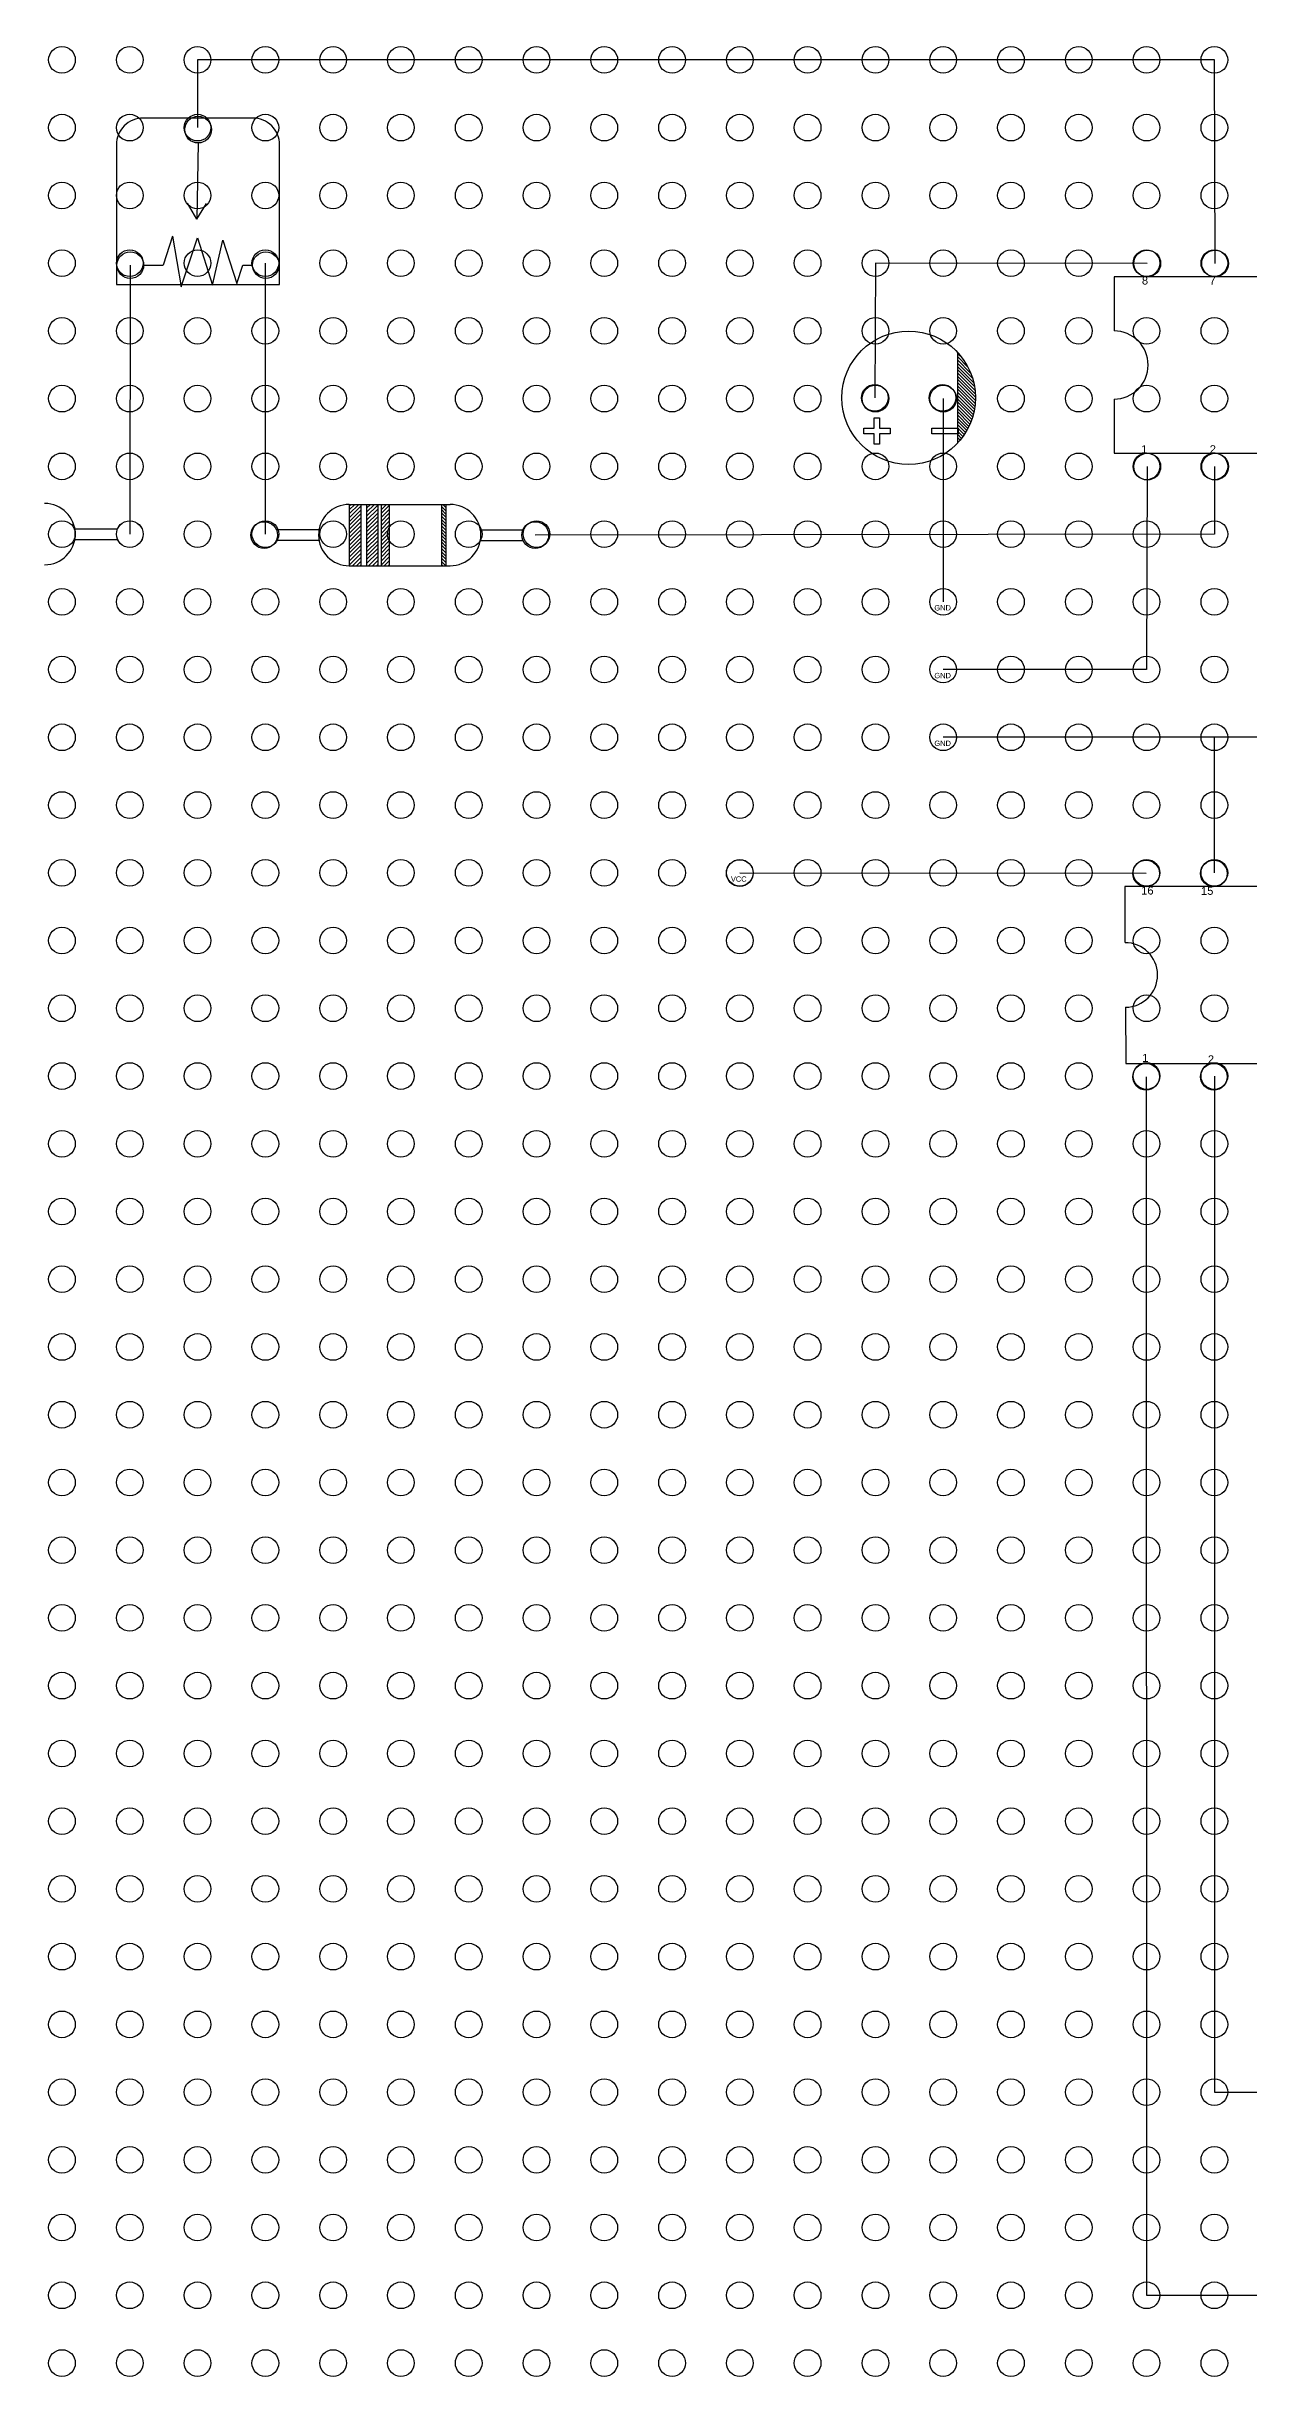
# Model space of a CAD drawing. Header units: millimetres. Extents: x 4157 to 4454, y 757 to 967.
# Drawn here: x 4224.3 to 4269.3, y 807.6 to 895 of the extents above; entities that cross this region are included whole.
import ezdxf

# ---------------------------------------------------------------- set-up
doc = ezdxf.new("R2010")
doc.units = ezdxf.units.MM
for name, color, linetype in [('B_Line', 2, 'Continuous'), ('Cap', 4, 'Continuous'), ('GND_VCC', 10, 'Continuous'), ('IC1', 170, 'Continuous'), ('IC2', 190, 'Continuous'), ('res', 220, 'Continuous'), ('T_Line', 20, 'Continuous')]:
    doc.layers.add(name, color=color, linetype=linetype)
doc.styles.get("Standard").update_dxf_attribs({"font": 'arial.ttf'})

msp = doc.modelspace()

# ---------------------------------------------------------------- hatches: boundary and pattern name
at = {"layer": 'Cap'}
h = msp.add_hatch(dxfattribs=at)
h.set_pattern_fill('ANSI31', color=256, scale=0.027, angle=90)
h.set_pattern_definition([(135, (3906.07512, 718.3514), (-0.060616729, -0.060616729), [])])
h.paths.add_polyline_path([(4258.385, 883.508), (4258.385, 880.661), (4258.415, 880.661), (4258.415, 880.454), (4258.385, 880.454), (4258.385, 880.097, 0.189915), (4259.057, 881.803, 0.189915)])
at = {"layer": 'res'}
h = msp.add_hatch(dxfattribs=at)
h.set_pattern_fill('ANSI31', color=256, scale=0.033)
h.set_pattern_definition([(45, (3899.59293, 710.07175), (-0.074087113, 0.074087113), [])])
h.paths.add_polyline_path([(4236.034, 877.805), (4235.596, 877.805), (4235.596, 875.505), (4236.034, 875.505)])
h.paths.add_polyline_path([(4236.662, 877.805), (4236.247, 877.805), (4236.247, 875.505), (4236.662, 875.505)])
h.paths.add_polyline_path([(4237.096, 877.805), (4236.787, 877.805), (4236.787, 875.505), (4237.096, 875.505)])
h = msp.add_hatch(dxfattribs=at)
h.set_pattern_fill('ANSI31', color=256, scale=0.027, angle=90)
h.set_pattern_definition([(135, (3899.59293, 710.07175), (-0.060616729, -0.060616729), [])])
h.paths.add_polyline_path([(4239.22, 877.805), (4239.055, 877.805), (4239.055, 875.505), (4239.22, 875.505)])

# ---------------------------------------------------------------- linework, layer by layer
for centre in [(4224.831, 894.471), (4227.371, 894.471), (4229.911, 894.471), (4232.451, 894.471), (4234.991, 894.471), (4237.531, 894.471), (4240.071, 894.471), (4242.611, 894.471), (4245.151, 894.471), (4247.691, 894.471), (4250.231, 894.471), (4252.771, 894.471), (4255.311, 894.471), (4257.851, 894.471), (4260.391, 894.471), (4262.931, 894.471), (4265.471, 894.471), (4268.011, 894.471), (4224.831, 891.931), (4227.371, 891.931), (4229.911, 891.931), (4232.451, 891.931), (4234.991, 891.931), (4237.531, 891.931), (4240.071, 891.931), (4242.611, 891.931), (4245.151, 891.931), (4247.691, 891.931), (4250.231, 891.931), (4252.771, 891.931), (4255.311, 891.931), (4257.851, 891.931), (4260.391, 891.931), (4262.931, 891.931), (4265.471, 891.931), (4268.011, 891.931), (4224.831, 889.391), (4227.371, 889.391), (4229.911, 889.391), (4232.451, 889.391), (4234.991, 889.391), (4237.531, 889.391), (4240.071, 889.391), (4242.611, 889.391), (4245.151, 889.391), (4247.691, 889.391), (4250.231, 889.391), (4252.771, 889.391), (4255.311, 889.391), (4257.851, 889.391), (4260.391, 889.391), (4262.931, 889.391), (4265.471, 889.391), (4268.011, 889.391), (4224.831, 886.851), (4227.371, 886.851), (4229.911, 886.851), (4232.451, 886.851), (4234.991, 886.851), (4237.531, 886.851), (4240.071, 886.851), (4242.611, 886.851), (4245.151, 886.851), (4247.691, 886.851), (4250.231, 886.851), (4252.771, 886.851), (4255.311, 886.851), (4257.851, 886.851), (4260.391, 886.851), (4262.931, 886.851), (4265.471, 886.851), (4268.011, 886.851), (4224.831, 884.311), (4227.371, 884.311), (4229.911, 884.311), (4232.451, 884.311), (4234.991, 884.311), (4237.531, 884.311), (4240.071, 884.311), (4242.611, 884.311), (4245.151, 884.311), (4247.691, 884.311), (4250.231, 884.311), (4252.771, 884.311), (4255.311, 884.311), (4257.851, 884.311), (4260.391, 884.311), (4262.931, 884.311), (4265.471, 884.311), (4268.011, 884.311), (4224.831, 881.771), (4227.371, 881.771), (4229.911, 881.771), (4232.451, 881.771), (4234.991, 881.771), (4237.531, 881.771), (4240.071, 881.771), (4242.611, 881.771), (4245.151, 881.771), (4247.691, 881.771), (4250.231, 881.771), (4252.771, 881.771), (4255.311, 881.771), (4257.851, 881.771), (4260.391, 881.771), (4262.931, 881.771), (4265.471, 881.771), (4268.011, 881.771), (4224.831, 879.231), (4227.371, 879.231), (4229.911, 879.231), (4232.451, 879.231), (4234.991, 879.231), (4237.531, 879.231), (4240.071, 879.231), (4242.611, 879.231), (4245.151, 879.231), (4247.691, 879.231), (4250.231, 879.231), (4252.771, 879.231), (4255.311, 879.231), (4257.851, 879.231), (4260.391, 879.231), (4262.931, 879.231), (4265.471, 879.231), (4268.011, 879.231), (4224.831, 876.691), (4227.371, 876.691), (4229.911, 876.691), (4232.451, 876.691), (4234.991, 876.691), (4237.531, 876.691), (4240.071, 876.691), (4242.611, 876.691), (4245.151, 876.691), (4247.691, 876.691), (4250.231, 876.691), (4252.771, 876.691), (4255.311, 876.691), (4257.851, 876.691), (4260.391, 876.691), (4262.931, 876.691), (4265.471, 876.691), (4268.011, 876.691), (4224.831, 874.151), (4227.371, 874.151), (4229.911, 874.151), (4232.451, 874.151), (4234.991, 874.151), (4237.531, 874.151), (4240.071, 874.151), (4242.611, 874.151), (4245.151, 874.151), (4247.691, 874.151), (4250.231, 874.151), (4252.771, 874.151), (4255.311, 874.151), (4257.851, 874.151), (4260.391, 874.151), (4262.931, 874.151), (4265.471, 874.151), (4268.011, 874.151), (4224.831, 871.611), (4227.371, 871.611), (4229.911, 871.611), (4232.451, 871.611), (4234.991, 871.611), (4237.531, 871.611), (4240.071, 871.611), (4242.611, 871.611), (4245.151, 871.611), (4247.691, 871.611), (4250.231, 871.611), (4252.771, 871.611), (4255.311, 871.611), (4257.851, 871.611), (4260.391, 871.611), (4262.931, 871.611), (4265.471, 871.611), (4268.011, 871.611), (4224.831, 869.071), (4227.371, 869.071), (4229.911, 869.071), (4232.451, 869.071), (4234.991, 869.071), (4237.531, 869.071), (4240.071, 869.071), (4242.611, 869.071), (4245.151, 869.071), (4247.691, 869.071), (4250.231, 869.071), (4252.771, 869.071), (4255.311, 869.071), (4257.851, 869.071), (4260.391, 869.071), (4262.931, 869.071), (4265.471, 869.071), (4268.011, 869.071), (4224.831, 866.531), (4227.371, 866.531), (4229.911, 866.531), (4232.451, 866.531), (4234.991, 866.531), (4237.531, 866.531), (4240.071, 866.531), (4242.611, 866.531), (4245.151, 866.531), (4247.691, 866.531), (4250.231, 866.531), (4252.771, 866.531), (4255.311, 866.531), (4257.851, 866.531), (4260.391, 866.531), (4262.931, 866.531), (4265.471, 866.531), (4268.011, 866.531), (4224.831, 863.991), (4227.371, 863.991), (4229.911, 863.991), (4232.451, 863.991), (4234.991, 863.991), (4237.531, 863.991), (4240.071, 863.991), (4242.611, 863.991), (4245.151, 863.991), (4247.691, 863.991), (4250.231, 863.991), (4252.771, 863.991), (4255.311, 863.991), (4257.851, 863.991), (4260.391, 863.991), (4262.931, 863.991), (4265.471, 863.991), (4268.011, 863.991), (4224.831, 861.451), (4227.371, 861.451), (4229.911, 861.451), (4232.451, 861.451), (4234.991, 861.451), (4237.531, 861.451), (4240.071, 861.451), (4242.611, 861.451), (4245.151, 861.451), (4247.691, 861.451), (4250.231, 861.451), (4252.771, 861.451), (4255.311, 861.451), (4257.851, 861.451), (4260.391, 861.451), (4262.931, 861.451), (4265.471, 861.451), (4268.011, 861.451), (4224.831, 858.911), (4227.371, 858.911), (4229.911, 858.911), (4232.451, 858.911), (4234.991, 858.911), (4237.531, 858.911), (4240.071, 858.911), (4242.611, 858.911), (4245.151, 858.911), (4247.691, 858.911), (4250.231, 858.911), (4252.771, 858.911), (4255.311, 858.911), (4257.851, 858.911), (4260.391, 858.911), (4262.931, 858.911), (4265.471, 858.911), (4268.011, 858.911), (4224.831, 856.371), (4227.371, 856.371), (4229.911, 856.371), (4232.451, 856.371), (4234.991, 856.371), (4237.531, 856.371), (4240.071, 856.371), (4242.611, 856.371), (4245.151, 856.371), (4247.691, 856.371), (4250.231, 856.371), (4252.771, 856.371), (4255.311, 856.371), (4257.851, 856.371), (4260.391, 856.371), (4262.931, 856.371), (4265.471, 856.371), (4268.011, 856.371), (4224.831, 853.831), (4227.371, 853.831), (4229.911, 853.831), (4232.451, 853.831), (4234.991, 853.831), (4237.531, 853.831), (4240.071, 853.831), (4242.611, 853.831), (4245.151, 853.831), (4247.691, 853.831), (4250.231, 853.831), (4252.771, 853.831), (4255.311, 853.831), (4257.851, 853.831), (4260.391, 853.831), (4262.931, 853.831), (4265.471, 853.831), (4268.011, 853.831), (4224.831, 851.291), (4227.371, 851.291), (4229.911, 851.291), (4232.451, 851.291), (4234.991, 851.291), (4237.531, 851.291), (4240.071, 851.291), (4242.611, 851.291), (4245.151, 851.291), (4247.691, 851.291), (4250.231, 851.291), (4252.771, 851.291), (4255.311, 851.291), (4257.851, 851.291), (4260.391, 851.291), (4262.931, 851.291), (4265.471, 851.291), (4268.011, 851.291), (4224.831, 848.751), (4227.371, 848.751), (4229.911, 848.751), (4232.451, 848.751), (4234.991, 848.751), (4237.531, 848.751), (4240.071, 848.751), (4242.611, 848.751), (4245.151, 848.751), (4247.691, 848.751), (4250.231, 848.751), (4252.771, 848.751), (4255.311, 848.751), (4257.851, 848.751), (4260.391, 848.751), (4262.931, 848.751), (4265.471, 848.751), (4268.011, 848.751), (4224.831, 846.211), (4227.371, 846.211), (4229.911, 846.211), (4232.451, 846.211), (4234.991, 846.211), (4237.531, 846.211), (4240.071, 846.211), (4242.611, 846.211), (4245.151, 846.211), (4247.691, 846.211), (4250.231, 846.211), (4252.771, 846.211), (4255.311, 846.211), (4257.851, 846.211), (4260.391, 846.211), (4262.931, 846.211), (4265.471, 846.211), (4268.011, 846.211), (4224.831, 843.671), (4227.371, 843.671), (4229.911, 843.671), (4232.451, 843.671), (4234.991, 843.671), (4237.531, 843.671), (4240.071, 843.671), (4242.611, 843.671), (4245.151, 843.671), (4247.691, 843.671), (4250.231, 843.671), (4252.771, 843.671), (4255.311, 843.671), (4257.851, 843.671), (4260.391, 843.671), (4262.931, 843.671), (4265.471, 843.671), (4268.011, 843.671), (4224.831, 841.131), (4227.371, 841.131), (4229.911, 841.131), (4232.451, 841.131), (4234.991, 841.131), (4237.531, 841.131), (4240.071, 841.131), (4242.611, 841.131), (4245.151, 841.131), (4247.691, 841.131), (4250.231, 841.131), (4252.771, 841.131), (4255.311, 841.131), (4257.851, 841.131), (4260.391, 841.131), (4262.931, 841.131), (4265.471, 841.131), (4268.011, 841.131), (4224.831, 838.591), (4227.371, 838.591), (4229.911, 838.591), (4232.451, 838.591), (4234.991, 838.591), (4237.531, 838.591), (4240.071, 838.591), (4242.611, 838.591), (4245.151, 838.591), (4247.691, 838.591), (4250.231, 838.591), (4252.771, 838.591), (4255.311, 838.591), (4257.851, 838.591), (4260.391, 838.591), (4262.931, 838.591), (4265.471, 838.591), (4268.011, 838.591), (4224.831, 836.051), (4227.371, 836.051), (4229.911, 836.051), (4232.451, 836.051), (4234.991, 836.051), (4237.531, 836.051), (4240.071, 836.051), (4242.611, 836.051), (4245.151, 836.051), (4247.691, 836.051), (4250.231, 836.051), (4252.771, 836.051), (4255.311, 836.051), (4257.851, 836.051), (4260.391, 836.051), (4262.931, 836.051), (4265.471, 836.051), (4268.011, 836.051), (4224.831, 833.511), (4227.371, 833.511), (4229.911, 833.511), (4232.451, 833.511), (4234.991, 833.511), (4237.531, 833.511), (4240.071, 833.511), (4242.611, 833.511), (4245.151, 833.511), (4247.691, 833.511), (4250.231, 833.511), (4252.771, 833.511), (4255.311, 833.511), (4257.851, 833.511), (4260.391, 833.511), (4262.931, 833.511), (4265.471, 833.511), (4268.011, 833.511), (4224.831, 830.971), (4227.371, 830.971), (4229.911, 830.971), (4232.451, 830.971), (4234.991, 830.971), (4237.531, 830.971), (4240.071, 830.971), (4242.611, 830.971), (4245.151, 830.971), (4247.691, 830.971), (4250.231, 830.971), (4252.771, 830.971), (4255.311, 830.971), (4257.851, 830.971), (4260.391, 830.971), (4262.931, 830.971), (4265.471, 830.971), (4268.011, 830.971), (4224.831, 828.431), (4227.371, 828.431), (4229.911, 828.431), (4232.451, 828.431), (4234.991, 828.431), (4237.531, 828.431), (4240.071, 828.431), (4242.611, 828.431), (4245.151, 828.431), (4247.691, 828.431), (4250.231, 828.431), (4252.771, 828.431), (4255.311, 828.431), (4257.851, 828.431), (4260.391, 828.431), (4262.931, 828.431), (4265.471, 828.431), (4268.011, 828.431), (4224.831, 825.891), (4227.371, 825.891), (4229.911, 825.891), (4232.451, 825.891), (4234.991, 825.891), (4237.531, 825.891), (4240.071, 825.891), (4242.611, 825.891), (4245.151, 825.891), (4247.691, 825.891), (4250.231, 825.891), (4252.771, 825.891), (4255.311, 825.891), (4257.851, 825.891), (4260.391, 825.891), (4262.931, 825.891), (4265.471, 825.891), (4268.011, 825.891), (4224.831, 823.351), (4227.371, 823.351), (4229.911, 823.351), (4232.451, 823.351), (4234.991, 823.351), (4237.531, 823.351), (4240.071, 823.351), (4242.611, 823.351), (4245.151, 823.351), (4247.691, 823.351), (4250.231, 823.351), (4252.771, 823.351), (4255.311, 823.351), (4257.851, 823.351), (4260.391, 823.351), (4262.931, 823.351), (4265.471, 823.351), (4268.011, 823.351), (4224.831, 820.811), (4227.371, 820.811), (4229.911, 820.811), (4232.451, 820.811), (4234.991, 820.811), (4237.531, 820.811), (4240.071, 820.811), (4242.611, 820.811), (4245.151, 820.811), (4247.691, 820.811), (4250.231, 820.811), (4252.771, 820.811), (4255.311, 820.811), (4257.851, 820.811), (4260.391, 820.811), (4262.931, 820.811), (4265.471, 820.811), (4268.011, 820.811), (4224.831, 818.271), (4227.371, 818.271), (4229.911, 818.271), (4232.451, 818.271), (4234.991, 818.271), (4237.531, 818.271), (4240.071, 818.271), (4242.611, 818.271), (4245.151, 818.271), (4247.691, 818.271), (4250.231, 818.271), (4252.771, 818.271), (4255.311, 818.271), (4257.851, 818.271), (4260.391, 818.271), (4262.931, 818.271), (4265.471, 818.271), (4268.011, 818.271), (4224.831, 815.731), (4227.371, 815.731), (4229.911, 815.731), (4232.451, 815.731), (4234.991, 815.731), (4237.531, 815.731), (4240.071, 815.731), (4242.611, 815.731), (4245.151, 815.731), (4247.691, 815.731), (4250.231, 815.731), (4252.771, 815.731), (4255.311, 815.731), (4257.851, 815.731), (4260.391, 815.731), (4262.931, 815.731), (4265.471, 815.731), (4268.011, 815.731), (4224.831, 813.191), (4227.371, 813.191), (4229.911, 813.191), (4232.451, 813.191), (4234.991, 813.191), (4237.531, 813.191), (4240.071, 813.191), (4242.611, 813.191), (4245.151, 813.191), (4247.691, 813.191), (4250.231, 813.191), (4252.771, 813.191), (4255.311, 813.191), (4257.851, 813.191), (4260.391, 813.191), (4262.931, 813.191), (4265.471, 813.191), (4268.011, 813.191), (4224.831, 810.651), (4227.371, 810.651), (4229.911, 810.651), (4232.451, 810.651), (4234.991, 810.651), (4237.531, 810.651), (4240.071, 810.651), (4242.611, 810.651), (4245.151, 810.651), (4247.691, 810.651), (4250.231, 810.651), (4252.771, 810.651), (4255.311, 810.651), (4257.851, 810.651), (4260.391, 810.651), (4262.931, 810.651), (4265.471, 810.651), (4268.011, 810.651), (4224.831, 808.111), (4227.371, 808.111), (4229.911, 808.111), (4232.451, 808.111), (4234.991, 808.111), (4237.531, 808.111), (4240.071, 808.111), (4242.611, 808.111), (4245.151, 808.111), (4247.691, 808.111), (4250.231, 808.111), (4252.771, 808.111), (4255.311, 808.111), (4257.851, 808.111), (4260.391, 808.111), (4262.931, 808.111), (4265.471, 808.111), (4268.011, 808.111)]:
    msp.add_circle(centre, 0.5)
at = {"layer": 'B_Line'}
for p, q in [((4268.011, 894.471), (4229.911, 894.471)), ((4229.911, 894.471), (4229.911, 891.931)), ((4268.038, 886.841), (4268.011, 894.471)), ((4227.391, 886.777), (4227.371, 876.689)), ((4232.451, 876.691), (4232.451, 886.851)), ((4255.311, 886.851), (4255.287, 881.803)), ((4265.498, 886.841), (4255.311, 886.851)), ((4257.851, 881.771), (4257.851, 874.151)), ((4265.498, 879.221), (4265.471, 871.611)), ((4265.471, 871.611), (4257.851, 871.611)), ((4268.011, 869.071), (4257.851, 869.071)), ((4268.011, 863.991), (4268.011, 869.071)), ((4265.454, 863.964), (4250.227, 863.981)), ((4265.454, 856.344), (4265.471, 810.651)), ((4268.011, 856.371), (4268.011, 818.271)), ((4268.011, 818.271), (4303.571, 818.271)), ((4265.471, 810.651), (4303.531, 810.68))]:
    msp.add_line(p, q, dxfattribs=at)
at = {"layer": 'Cap'}
msp.add_line((4258.385, 883.508), (4258.385, 880.097), dxfattribs=at)
for points in [[(4255.468, 880.454), (4255.468, 880.064), (4255.261, 880.064), (4255.261, 880.454), (4254.871, 880.454), (4254.871, 880.661), (4255.261, 880.661), (4255.261, 881.051), (4255.468, 881.051), (4255.468, 880.661), (4255.858, 880.661), (4255.858, 880.454)], [(4257.428, 880.661), (4258.415, 880.661), (4258.415, 880.454), (4257.428, 880.454)]]:
    msp.add_lwpolyline(points, close=True, dxfattribs=at)
for centre, radius in [((4256.557, 881.803), 2.5), ((4255.287, 881.803), 0.5), ((4257.827, 881.803), 0.5)]:
    msp.add_circle(centre, radius, dxfattribs=at)
at = {"layer": 'GND_VCC'}
for centre in [(4257.851, 874.151), (4257.851, 871.611), (4257.851, 869.071), (4250.227, 863.981)]:
    msp.add_circle(centre, 0.5, dxfattribs=at)
at = {"layer": 'IC1'}
msp.add_lwpolyline([(4264.252, 881.753), (4264.252, 879.721), (4274.38, 879.721), (4274.38, 886.341), (4264.252, 886.341), (4264.252, 884.309)], dxfattribs=at)
for centre in [(4265.498, 886.841), (4268.038, 886.841), (4265.498, 879.221), (4268.038, 879.221)]:
    msp.add_circle(centre, 0.5, dxfattribs=at)
msp.add_arc((4264.252, 883.031), 1.278, 270, 90, dxfattribs=at)
at = {"layer": 'IC2'}
msp.add_lwpolyline([(4264.678, 858.948), (4264.691, 856.844), (4283.611, 856.844), (4283.571, 863.475), (4264.651, 863.475), (4264.663, 861.371)], dxfattribs=at)
for centre in [(4265.454, 863.964), (4267.994, 863.964), (4265.454, 856.344), (4267.994, 856.344)]:
    msp.add_circle(centre, 0.5, dxfattribs=at)
msp.add_arc((4264.671, 860.159), 1.211, 270.34574, 90.34574, dxfattribs=at)
at = {"layer": 'res'}
for p, q in [((4229.931, 891.357), (4229.879, 888.498)), ((4229.879, 888.498), (4229.53, 889.097)), ((4229.879, 888.498), (4230.25, 889.084)), ((4228.976, 887.858), (4228.617, 886.777)), ((4228.976, 887.858), (4229.293, 885.958)), ((4229.293, 885.958), (4229.906, 887.794)), ((4229.906, 887.794), (4230.476, 886.021)), ((4230.476, 886.021), (4230.857, 887.71)), ((4230.857, 887.71), (4231.385, 886.084)), ((4227.891, 886.777), (4228.617, 886.777)), ((4231.385, 886.084), (4231.602, 886.777)), ((4231.602, 886.777), (4231.971, 886.777)), ((4235.596, 877.805), (4239.376, 877.805)), ((4235.596, 877.805), (4235.596, 875.505)), ((4236.034, 877.805), (4236.034, 875.505)), ((4236.247, 877.805), (4236.247, 875.505)), ((4236.662, 877.805), (4236.662, 875.505)), ((4236.787, 877.805), (4236.787, 875.505)), ((4237.096, 877.805), (4237.096, 875.505)), ((4239.055, 877.805), (4239.055, 875.505)), ((4239.22, 877.805), (4239.22, 875.505)), ((4225.331, 876.889), (4226.913, 876.889)), ((4225.331, 876.489), (4226.913, 876.489)), ((4234.446, 876.855), (4232.864, 876.855)), ((4234.446, 876.455), (4232.864, 876.455)), ((4240.526, 876.855), (4242.108, 876.855)), ((4240.526, 876.455), (4242.108, 876.455)), ((4235.596, 875.505), (4239.376, 875.505))]:
    msp.add_line(p, q, dxfattribs=at)
msp.add_lwpolyline([(4226.871, 886.046), (4232.983, 886.046), (4232.983, 891.288, 0.414214), (4231.983, 892.288), (4227.871, 892.288, 0.414214), (4226.871, 891.288)], format="xyb", close=True, dxfattribs=at)
for centre in [(4229.931, 891.857), (4227.391, 886.777), (4232.471, 886.777), (4227.371, 876.689), (4232.406, 876.655), (4242.566, 876.655)]:
    msp.add_circle(centre, 0.5, dxfattribs=at)
for centre, start, end in [((4224.181, 876.689), 270, 90), ((4235.596, 876.655), 90, 270), ((4239.376, 876.655), 270, 90)]:
    msp.add_arc(centre, 1.15, start, end, dxfattribs=at)
at = {"layer": 'T_Line'}
for p, q in [((4268.011, 879.231), (4268.011, 876.691)), ((4268.011, 876.691), (4242.566, 876.655)), ((4273.091, 869.071), (4268.011, 869.071))]:
    msp.add_line(p, q, dxfattribs=at)

# ---------------------------------------------------------------- texts
at = {"layer": 'GND_VCC'}
for s, p in [('GND', (4257.52, 873.827)), ('GND', (4257.52, 871.287)), ('GND', (4257.52, 868.747)), ('VCC', (4249.896, 863.657))]:
    msp.add_text(s, height=0.2, dxfattribs=at).set_placement(p)
at = {"layer": 'IC1', "char_height": 0.3, "attachment_point": 1}
for s, width, insert in [('8', 0.42638, (4265.296, 886.348)), ('7', 0.42638, (4267.829, 886.348)), ('1', 0.42638, (4265.268, 880.022)), ('2', 0.42638, (4267.838, 880.022)), ('16', 0.42638, (4265.268, 863.475)), ('15', 0.42638, (4267.509, 863.464)), ('1', 0.42638, (4265.308, 857.202)), ('2', 0.3, (4267.768, 857.145))]:
    msp.add_mtext_dynamic_manual_height_columns(s, width=width, gutter_width=12.5, heights=[0], dxfattribs=dict(at, insert=insert))

doc.saveas('drawing.dxf')
